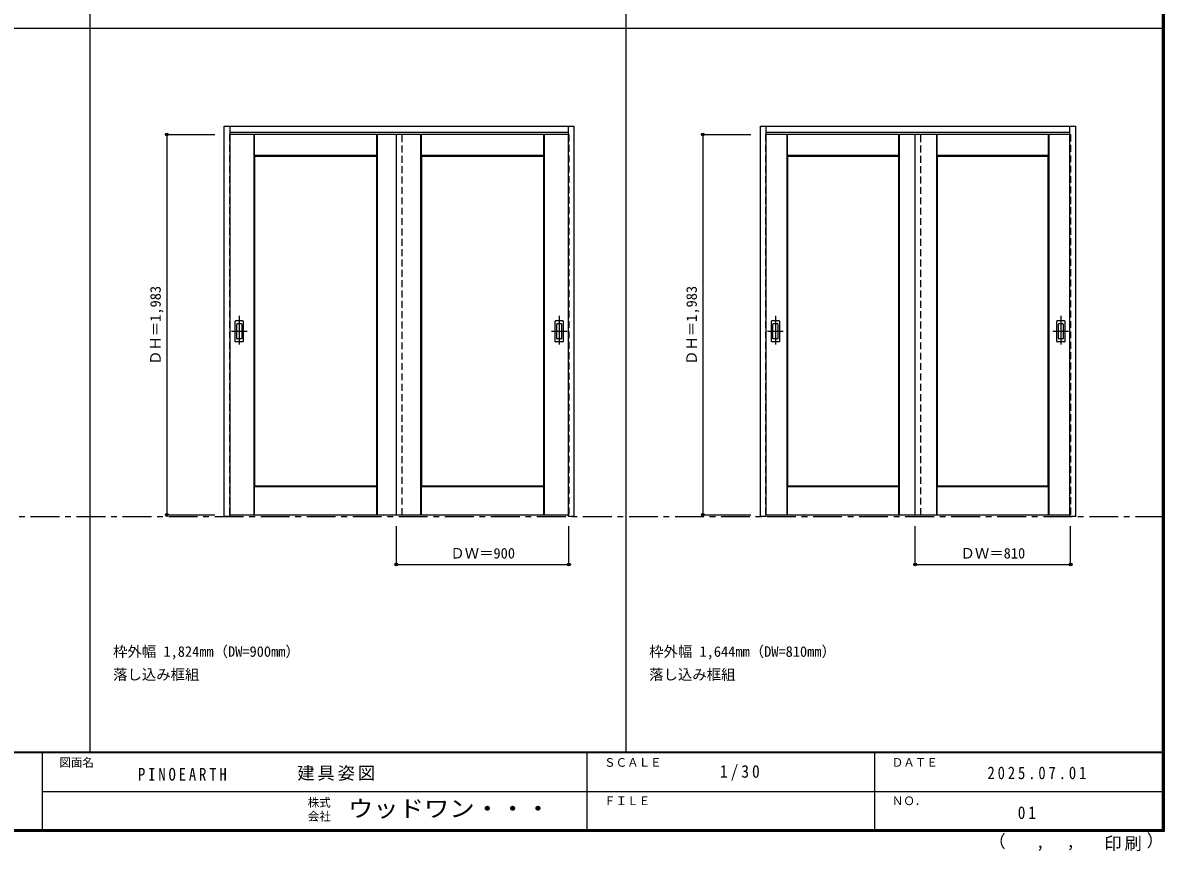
# Model space of a CAD drawing. Units: millimetres, scale not verified. Extents: x -6000 to 5700, y -4307 to 4260.
# Drawn here: x -250 to 5700, y -4307 to 12 of the extents above; entities that cross this region are included whole.
import ezdxf
from ezdxf.enums import TextEntityAlignment as Align

# ---------------------------------------------------------------- set-up
doc = ezdxf.new("R2010")
doc.units = ezdxf.units.MM
doc.header["$LTSCALE"] = 30
doc.header["$PDMODE"] = 32
doc.header["$PDSIZE"] = 15
doc.linetypes.add('CHAIN1', pattern=[8, 5, -1, 1, -1])
doc.linetypes.add('DASHED1', pattern=[1.8, 1.2, -0.6])
for name, color, linetype in [('0-0_補助線', 7, 'CHAIN1'), ('0-1_通り芯', 4, 'CHAIN1'), ('0-2_扉', 4, 'DASHED1'), ('0-3_仕上げ', 7, 'Continuous'), ('0-4_枠', 3, 'Continuous'), ('0-6_引手', 3, 'Continuous'), ('0-A_文字', 7, 'Continuous'), ('0-B_寸法', 4, 'Continuous'), ('F-1_枠', 6, 'Continuous'), ('F-A_文字', 7, 'Continuous')]:
    doc.layers.add(name, color=color, linetype=linetype)
doc.styles.add('ＭＳ ゴシック', font='')
doc.styles.get('ＭＳ ゴシック').set_extended_font_data('MS Gothic')

msp = doc.modelspace()

# ---------------------------------------------------------------- linework, layer by layer
at = {"layer": '0-0_補助線'}
msp.add_line((-5490, -2562.5), (5690, -2562.5), dxfattribs=at)
at = {"layer": '0-1_通り芯'}
for p, q in [((878, -1515.5), (878, -1677.5)), ((2546, -1515.5), (2546, -1677.5)), ((3673, -1515.5), (3673, -1677.5)), ((5161, -1515.5), (5161, -1677.5)), ((837, -1596.5), (919, -1596.5)), ((2505, -1596.5), (2587, -1596.5)), ((3632, -1596.5), (3714, -1596.5)), ((5120, -1596.5), (5202, -1596.5))]:
    msp.add_line(p, q, dxfattribs=at)
at = {"layer": '0-2_扉'}
for p, q in [((827, -571), (827, -2554)), ((830, -571), (827, -571)), ((1727, -2554), (1727, -571)), ((2594, -571), (2597, -571)), ((2597, -571), (2597, -2554)), ((3622, -571), (3622, -2554)), ((3625, -571), (3622, -571)), ((4432, -2554), (4432, -571)), ((5209, -571), (5212, -571)), ((827, -2554), (830, -2554)), ((2597, -2554), (2594, -2554)), ((3622, -2554), (3625, -2554))]:
    msp.add_line(p, q, dxfattribs=at)
at = {"layer": '0-2_扉', "color": 3, "linetype": 'Continuous'}
for p, q in [((2594, -571), (830, -571)), ((1697, -2554), (1697, -571)), ((5209, -571), (3625, -571)), ((4402, -2554), (4402, -571)), ((830, -2554), (2594, -2554)), ((3625, -2554), (5209, -2554))]:
    msp.add_line(p, q, dxfattribs=at)
at = {"layer": '0-2_扉'}
msp.add_lwpolyline([(5212, -571), (5212, -2554), (5209, -2554)], dxfattribs=at)
at = {"layer": '0-3_仕上げ'}
for p, q in [((955, -2554), (955, -571)), ((956.5, -682), (956.5, -571)), ((958, -680.5), (958, -571)), ((1596, -680.5), (1596, -571)), ((1597.5, -682), (1597.5, -571)), ((1599, -2554), (1599, -571)), ((1825, -2554), (1825, -571)), ((1826.5, -682), (1826.5, -571)), ((1828, -680.5), (1828, -571)), ((2466, -680.5), (2466, -571)), ((2467.5, -682), (2467.5, -571)), ((2469, -2554), (2469, -571)), ((3734, -2554), (3734, -571)), ((3735.5, -682), (3735.5, -571)), ((3737, -680.5), (3737, -571)), ((4317, -680.5), (4317, -571)), ((4320, -2554), (4320, -571)), ((4514, -2554), (4514, -571)), ((4515.5, -682), (4515.5, -571)), ((4517, -680.5), (4517, -571)), ((5097, -680.5), (5097, -571)), ((5100, -2554), (5100, -571)), ((958, -680.5), (956.5, -682)), ((959, -684.5), (956.5, -682)), ((1596, -680.5), (958, -680.5)), ((1597.5, -682), (1595, -684.5)), ((1596, -680.5), (1597.5, -682)), ((1828, -680.5), (1826.5, -682)), ((1829, -684.5), (1826.5, -682)), ((2466, -680.5), (1828, -680.5)), ((2467.5, -682), (2465, -684.5)), ((2466, -680.5), (2467.5, -682)), ((3737, -680.5), (3735.5, -682)), ((3738, -684.5), (3735.5, -682)), ((4317, -680.5), (3737, -680.5)), ((4318.5, -682), (4316, -684.5)), ((4517, -680.5), (4515.5, -682)), ((4518, -684.5), (4515.5, -682)), ((5097, -680.5), (4517, -680.5)), ((5098.5, -682), (5096, -684.5)), ((956.5, -2406.5), (959, -2404)), ((956.5, -2554), (956.5, -2406.5)), ((958, -2554), (958, -2408)), ((1595, -2404), (1597.5, -2406.5)), ((1596, -2408), (1597.5, -2406.5)), ((1596, -2554), (1596, -2408)), ((1597.5, -2554), (1597.5, -2406.5)), ((1826.5, -2406.5), (1829, -2404)), ((1826.5, -2554), (1826.5, -2406.5)), ((1828, -2554), (1828, -2408)), ((2465, -2404), (2467.5, -2406.5)), ((2466, -2408), (2467.5, -2406.5)), ((2466, -2554), (2466, -2408)), ((2467.5, -2554), (2467.5, -2406.5)), ((3735.5, -2554), (3735.5, -2406.5)), ((4317, -2408), (3737, -2408)), ((4316, -2404), (4318.5, -2406.5)), ((4317, -2408), (4318.5, -2406.5)), ((4317, -2554), (4317, -2408)), ((4318.5, -2554), (4318.5, -2406.5)), ((4515.5, -2554), (4515.5, -2406.5)), ((5097, -2408), (4517, -2408)), ((5096, -2404), (5098.5, -2406.5)), ((5097, -2408), (5098.5, -2406.5)), ((5097, -2554), (5097, -2408)), ((5098.5, -2554), (5098.5, -2406.5))]:
    msp.add_line(p, q, dxfattribs=at)
at = {"layer": '0-3_仕上げ', "color": 3}
for p, q in [((1595, -684.5), (959, -684.5)), ((959, -2404), (959, -684.5)), ((1595, -2404), (1595, -684.5)), ((2465, -684.5), (1829, -684.5)), ((1829, -2404), (1829, -684.5)), ((2465, -2404), (2465, -684.5)), ((3738, -2404), (3738, -684.5)), ((4518, -2404), (4518, -684.5)), ((1595, -2404), (959, -2404)), ((2465, -2404), (1829, -2404)), ((4316, -2404), (3738, -2404)), ((5096, -2404), (4518, -2404))]:
    msp.add_line(p, q, dxfattribs=at)
at = {"layer": '0-3_仕上げ'}
for points in [[(4317, -680.5), (4318.5, -682), (4318.5, -571)], [(5097, -680.5), (5098.5, -682), (5098.5, -571)], [(1596, -2408), (958, -2408), (956.5, -2406.5)], [(2466, -2408), (1828, -2408), (1826.5, -2406.5)], [(3737, -2554), (3737, -2408), (3735.5, -2406.5), (3738, -2404)], [(4517, -2554), (4517, -2408), (4515.5, -2406.5), (4518, -2404)]]:
    msp.add_lwpolyline(points, dxfattribs=at)
at = {"layer": '0-3_仕上げ', "color": 3}
for points in [[(4316, -2404), (4316, -684.5), (3738, -684.5)], [(5096, -2404), (5096, -684.5), (4518, -684.5)]]:
    msp.add_lwpolyline(points, dxfattribs=at)
at = {"layer": '0-4_枠'}
for p, q in [((800, -2562.5), (800, -527.5)), ((800, -527.5), (2624, -527.5)), ((830, -2562.5), (830, -527.5)), ((2594, -2553.46), (2594, -527.5)), ((2624, -2562.5), (2624, -527.5)), ((3595, -2562.5), (3595, -527.5)), ((3595, -527.5), (5239, -527.5)), ((3625, -2562.5), (3625, -527.5)), ((5209, -2553.46), (5209, -527.5)), ((5239, -2562.5), (5239, -527.5)), ((830, -557.5), (2594, -557.5)), ((3625, -557.5), (5209, -557.5)), ((2594, -2553.8), (2594, -2553.46)), ((5209, -2553.8), (5209, -2553.46)), ((830, -2562.5), (800, -2562.5)), ((3625, -2562.5), (3595, -2562.5))]:
    msp.add_line(p, q, dxfattribs=at)
for points in [[(2624, -2562.5), (2594, -2562.5), (2594, -2553.8)], [(5239, -2562.5), (5209, -2562.5), (5209, -2553.8)]]:
    msp.add_lwpolyline(points, dxfattribs=at)
at = {"layer": '0-6_引手'}
for p, q in [((857, -1650), (857, -1543)), ((897.5, -1541.5), (858.5, -1541.5)), ((899, -1543), (899, -1650)), ((2525, -1650), (2525, -1543)), ((2565.5, -1541.5), (2526.5, -1541.5)), ((2567, -1543), (2567, -1650)), ((3652, -1650), (3652, -1543)), ((3692.5, -1541.5), (3653.5, -1541.5)), ((3694, -1543), (3694, -1650)), ((5140, -1650), (5140, -1543)), ((5180.5, -1541.5), (5141.5, -1541.5)), ((5182, -1543), (5182, -1650)), ((897.5, -1651.5), (858.5, -1651.5)), ((2565.5, -1651.5), (2526.5, -1651.5)), ((3692.5, -1651.5), (3653.5, -1651.5)), ((5180.5, -1651.5), (5141.5, -1651.5))]:
    msp.add_line(p, q, dxfattribs=at)
at = {"layer": '0-6_引手', "color": 7}
for p, q in [((865.5, -1634), (865.5, -1559)), ((889, -1557.5), (867, -1557.5)), ((890.5, -1559), (890.5, -1634)), ((2533.5, -1634), (2533.5, -1559)), ((2557, -1557.5), (2535, -1557.5)), ((2558.5, -1559), (2558.5, -1634)), ((3660.5, -1634), (3660.5, -1559)), ((3684, -1557.5), (3662, -1557.5)), ((3685.5, -1559), (3685.5, -1634)), ((5148.5, -1634), (5148.5, -1559)), ((5172, -1557.5), (5150, -1557.5)), ((5173.5, -1559), (5173.5, -1634)), ((889, -1635.5), (867, -1635.5)), ((2557, -1635.5), (2535, -1635.5)), ((3684, -1635.5), (3662, -1635.5)), ((5172, -1635.5), (5150, -1635.5))]:
    msp.add_line(p, q, dxfattribs=at)
at = {"layer": '0-6_引手'}
for centre, start, end in [((858.5, -1543), 90, 180), ((897.5, -1543), 0, 90), ((2526.5, -1543), 90, 180), ((2565.5, -1543), 0, 90), ((3653.5, -1543), 90, 180), ((3692.5, -1543), 0, 90), ((5141.5, -1543), 90, 180), ((5180.5, -1543), 0, 90), ((858.5, -1650), 180, 270), ((897.5, -1650), 270, 0), ((2526.5, -1650), 180, 270), ((2565.5, -1650), 270, 0), ((3653.5, -1650), 180, 270), ((3692.5, -1650), 270, 0), ((5141.5, -1650), 180, 270), ((5180.5, -1650), 270, 0)]:
    msp.add_arc(centre, 1.5, start, end, dxfattribs=at)
at = {"layer": '0-6_引手', "color": 7}
for centre, start, end in [((867, -1559), 90, 180), ((889, -1559), 0, 90), ((2535, -1559), 90, 180), ((2557, -1559), 0, 90), ((3662, -1559), 90, 180), ((3684, -1559), 0, 90), ((5150, -1559), 90, 180), ((5172, -1559), 0, 90), ((867, -1634), 180, 270), ((889, -1634), 270, 0), ((2535, -1634), 180, 270), ((2557, -1634), 270, 0), ((3662, -1634), 180, 270), ((3684, -1634), 270, 0), ((5150, -1634), 180, 270), ((5172, -1634), 270, 0)]:
    msp.add_arc(centre, 1.5, start, end, dxfattribs=at)
at = {"layer": '0-B_寸法'}
for p, q in [((500, -571), (750, -571)), ((500, -571), (500, -2554)), ((3295, -571), (3545, -571)), ((3295, -571), (3295, -2554)), ((500, -2554), (750, -2554)), ((3295, -2554), (3545, -2554)), ((1697, -2812.5), (1697, -2612.5)), ((2597, -2812.5), (2597, -2612.5)), ((4402, -2812.5), (4402, -2612.5)), ((5212, -2812.5), (5212, -2612.5)), ((1697, -2812.5), (2597, -2812.5)), ((4402, -2812.5), (5212, -2812.5))]:
    msp.add_line(p, q, dxfattribs=at)
at = {"layer": '0-B_寸法', "color": 7}
for p in [(500, -571), (3295, -571), (500, -2554), (3295, -2554), (1697, -2812.5), (2597, -2812.5), (4402, -2812.5), (5212, -2812.5)]:
    msp.add_point(p, dxfattribs=at)
at = {"layer": 'F-1_枠'}
for p, q in [((100, -3790), (100, 4175)), ((2895, -3790), (2895, 4175)), ((5690, 4175), (5690, -4205)), ((5695, 4175), (5695, -4205)), ((5700, 4175), (5700, -4205)), ((-6000, -15.5), (5700, -15.5)), ((5700, -3790), (-6000, -3790)), ((5700, -3795), (-6000, -3795)), ((-150, -3795), (-150, -4195)), ((2690, -3795), (2690, -4195)), ((4190, -3795), (4190, -4195)), ((-150, -3995), (5690, -3995.01)), ((5700, -4195), (-6000, -4195)), ((5700, -4200), (-6000, -4200)), ((5700, -4205), (-6000, -4205))]:
    msp.add_line(p, q, dxfattribs=at)

# ---------------------------------------------------------------- texts
at = {"layer": '0-A_文字', "style": 'ＭＳ ゴシック'}
for s, p in [('枠外幅 1,824mm（DW=900mm）', (220, -3310)), ('枠外幅 1,644mm（DW=810mm）', (3015, -3310)), ('落し込み框組', (220, -3430)), ('落し込み框組', (3015, -3430))]:
    msp.add_text(s, height=54.99, dxfattribs=at).set_placement(p, align=Align.BOTTOM_LEFT)
at = {"layer": '0-B_寸法', "color": 7, "style": 'ＭＳ ゴシック'}
for p in [(485, -1771.75), (3280, -1771.75)]:
    msp.add_text('ＤＨ＝1,983', height=54.99, rotation=90, dxfattribs=at).set_placement(p, align=Align.BOTTOM_LEFT)
for s, p in [('ＤＷ＝900', (1978.25, -2797.5)), ('ＤＷ＝810', (4638.25, -2797.5))]:
    msp.add_text(s, height=54.99, dxfattribs=at).set_placement(p, align=Align.BOTTOM_LEFT)
at = {"layer": 'F-A_文字', "style": 'ＭＳ ゴシック'}
for s, height, p in [('図面名', 43.99, (-60, -3880)), ('ＳＣＡＬＥ', 43.99, (2780, -3880)), ('ＤＡＴＥ', 43.99, (4280, -3880)), ('株式', 43.99, (1235, -4089)), ('ＦＩＬＥ', 43.99, (2780, -4080)), ('ＮＯ．', 43.99, (4280, -4080)), ('会社', 43.99, (1235, -4161)), ('（', 65.98, (4784.03, -4308.31)), ('）', 65.98, (5608.4, -4304.13)), (',', 65.98, (5031.28, -4308.31)), (',', 65.98, (5190.2, -4305.53))]:
    msp.add_text(s, height=height, dxfattribs=at).set_placement(p, align=Align.BOTTOM_LEFT)
at = {"layer": 'F-A_文字', "style": 'ＭＳ ゴシック', "width": 1.1}
msp.add_text('ウッドワン・・・', height=87.98, dxfattribs=at).set_placement((1445, -4155), align=Align.BOTTOM_LEFT)
at = {"layer": 'F-A_文字', "char_height": 65.98, "attachment_point": 7, "style": 'ＭＳ ゴシック'}
for s, insert in [('\\T1.17;建具姿図', (1180.42, -3940)), ('\\T1.38;\\W0.9;1/30', (3383.75, -3940)), ('\\T1.39;\\W0.85;2025.07.01', (4778.75, -3932.5)), ('\\T1.39;\\W0.85;PINOEARTH', (350, -3940)), ('\\T1.36;\\W0.9;01', (4936.25, -4140)), ('\\T1.17;印刷', (5388.15, -4306.92))]:
    msp.add_mtext(s, dxfattribs=dict(at, insert=insert))

doc.saveas('drawing.dxf')
